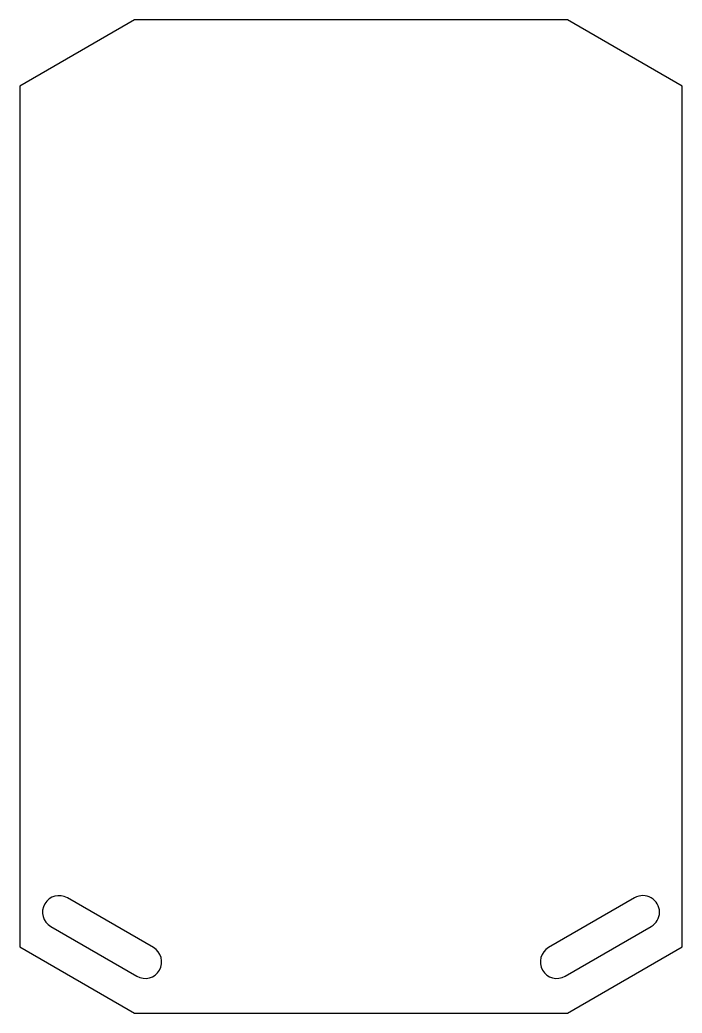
# Model space of a CAD drawing. Header units: millimetres. Extents: x -50 to 50, y -75 to 75.
import ezdxf

# ---------------------------------------------------------------- set-up
doc = ezdxf.new("R2010")
doc.units = ezdxf.units.MM
doc.layers.get('0').update_dxf_attribs({"linetype": 'CONTINUOUS'})

msp = doc.modelspace()

# ---------------------------------------------------------------- linework, layer by layer
msp.add_lwpolyline([(-50, -65), (-32.68, -75), (32.68, -75), (50, -65), (50, 65), (32.68, 75), (-32.68, 75), (-50, 65)], close=True)
for points in [[(-32.34, -69.42, 1), (-29.84, -65.09), (-42.83, -57.59, 1), (-45.33, -61.92)], [(45.33, -61.92, 1), (42.83, -57.59), (29.84, -65.09, 1), (32.34, -69.42)]]:
    msp.add_lwpolyline(points, format="xyb", close=True)

doc.saveas('drawing.dxf')
